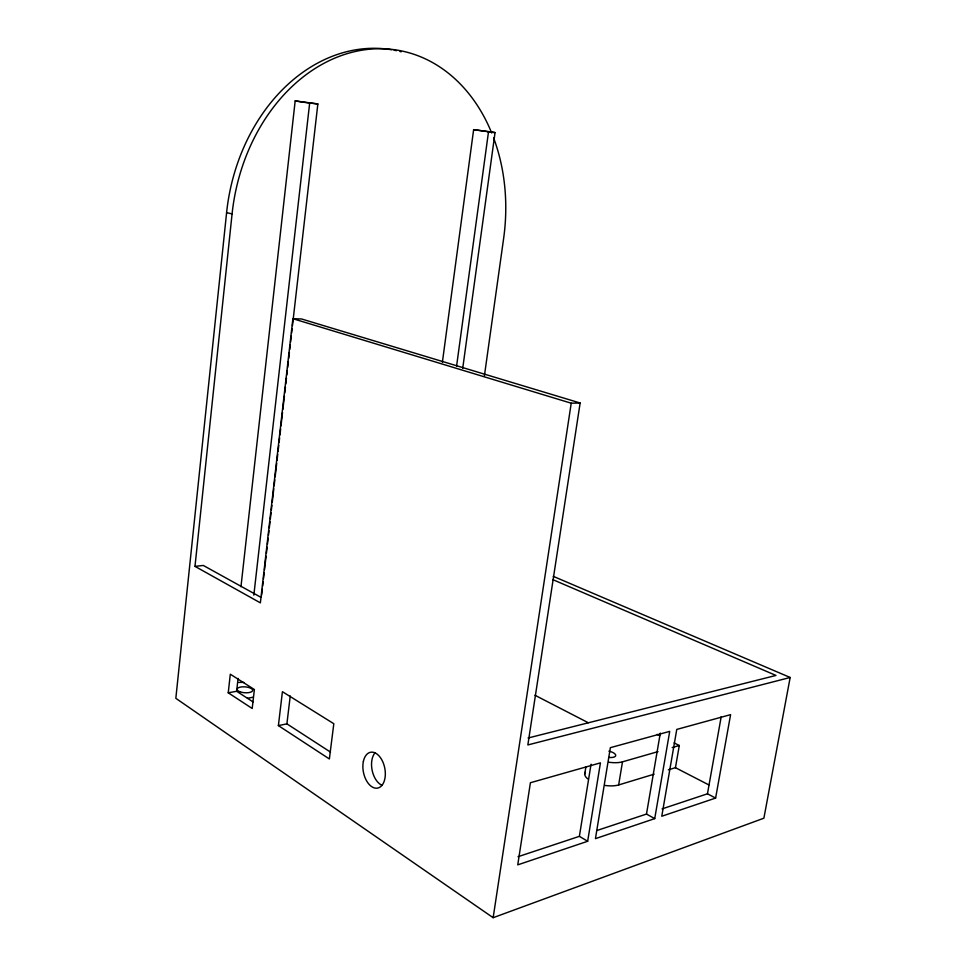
<?xml version="1.0" encoding="UTF-8"?>
<svg xmlns="http://www.w3.org/2000/svg" width="966" height="966" viewBox="0 0 966 966"><rect width="100%" height="100%" fill="white"/><g stroke="black" fill="none" stroke-linecap="round" stroke-linejoin="round"><path stroke-width="1.45" d="M391.701 49.773A173.892 136.061 -80.3 0 0 226.599 212.653L175.836 698.321L493.155 917.7L763.889 818.19L790.164 677.48L553.24 576.328M790.164 677.48L527.847 744.943L580.131 403.003L301.549 318.973L292.891 318.695L260.373 602.856L194.987 566.366L232.081 213.909A174.677 136.182 -80.2 0 1 346.214 53.939A174.677 136.182 -80.2 0 1 491.718 133.03M228.242 692.803L230.306 674.208L254.384 689.531L252.198 708.489L228.242 692.803L236.634 691.27L253.068 701.92M240.957 586.748L295.173 100.911L317.85 103.966L292.469 325.59M236.634 691.27L238.071 678.446M253.841 595.128L309.712 102.65M261.617 595.141L262.305 589.151M262.643 586.157L263.163 581.665M263.501 578.67L264.189 572.681M264.527 569.686L266.073 556.199M266.411 553.204L267.099 547.215M267.449 544.22L268.125 538.231M268.476 535.236L268.983 530.745M269.333 527.75L270.009 521.761M270.359 518.766L271.048 512.777M271.386 509.782L271.905 505.29M272.243 502.296L273.789 488.82M274.127 485.826L274.815 479.836M275.153 476.842L276.699 463.366M277.049 460.371L277.725 454.382M278.075 451.376L278.763 445.386M279.102 442.392L279.621 437.9M279.959 434.905L280.647 428.916M280.985 425.921L282.531 412.446M282.869 409.451L284.415 395.975M284.753 392.981L285.441 386.992M285.791 383.997L286.467 378.008M286.817 375.013L287.325 370.521M287.675 367.527L288.363 361.538M288.701 358.543L289.389 352.554M289.728 349.559L290.247 345.067M290.585 342.061L291.273 336.071M291.611 333.077L292.13 328.585M278.389 725.611L282.422 691.692L333.813 723.715L329.37 758.962L278.389 725.611L286.902 723.848L330.505 752.103M286.902 723.848L290.247 695.955M442.368 362.371L473.63 129.661L495.039 132.583L462.726 368.275M456.592 366.066L488.542 131.533M484.389 375.943L503.624 238.493A174.677 136.182 -80.2 0 0 493.65 137.993M493.155 917.7L571.22 403.208L580.131 403.003M584.708 774.249L585.855 767.076M518.03 856.709L579.371 836.339L591.047 764.215M587.654 841.265L600.441 762.862L530.406 782.738L517.752 864.86L587.654 841.265L579.371 836.339M604.994 785.443A19.791 8.042 11 0 0 618.651 784.947L622.49 761.836L657.991 751.62M597.048 830.47L646.483 814.06L660.297 733.097M654.719 818.625L669.716 731.371L610.367 747.672L595.442 838.645L654.719 818.625L646.483 814.06M668.351 769.842L675.451 767.692L679.303 745.498L674.087 742.89M662.06 808.892L707.45 793.81L721.204 716.7M715.613 798.073L730.598 714.647L676.768 729.427L661.77 816.246L715.613 798.073L707.45 793.81M618.651 784.947L654.151 774.164M672.203 747.539L679.303 745.498M528.064 738.012L775.964 675.439L552.769 579.612M247.429 698.297L252.947 697.247M194.987 566.366L203.319 565.46L261.001 597.362M303.288 102.215L317.85 103.966M495.039 132.583L473.63 129.661M295.173 100.911L301.935 101.998M226.599 212.653L232.081 213.909M292.891 318.695L571.22 403.208M657.134 734.402L659.742 735.706M534.959 695.254L588.27 722.737M675.451 767.692L708.875 784.923M394.092 50.196A173.892 136.061 -80.3 0 1 396.458 50.679M399.984 51.5A173.892 136.061 -80.3 0 1 401.156 51.802M587.606 778.777A19.791 8.042 11 0 1 585.215 772.208M622.49 761.836A19.851 7.752 10.8 0 1 608.809 762.234M238.844 682.455A19.586 7.378 4.3 0 1 243.794 682.431M608.894 751.174A7.933 3.103 10.8 0 1 615.74 755.388A7.933 3.103 10.8 0 1 608.991 757.429M382.222 785.394A18.161 10.892 78.7 0 1 372.212 770.651A18.161 10.892 78.7 0 1 375.11 752.707M363.409 761.268A18.269 10.867 78.8 0 0 376.462 788.22A18.269 10.867 78.8 0 0 382.439 761.051A18.269 10.867 78.8 0 0 363.409 761.268M239.701 691.692A7.837 2.946 4.3 0 0 252.537 690.883A7.837 2.946 4.3 0 0 242.394 686.838A7.837 2.946 4.3 0 0 239.701 691.692"/></g></svg>
